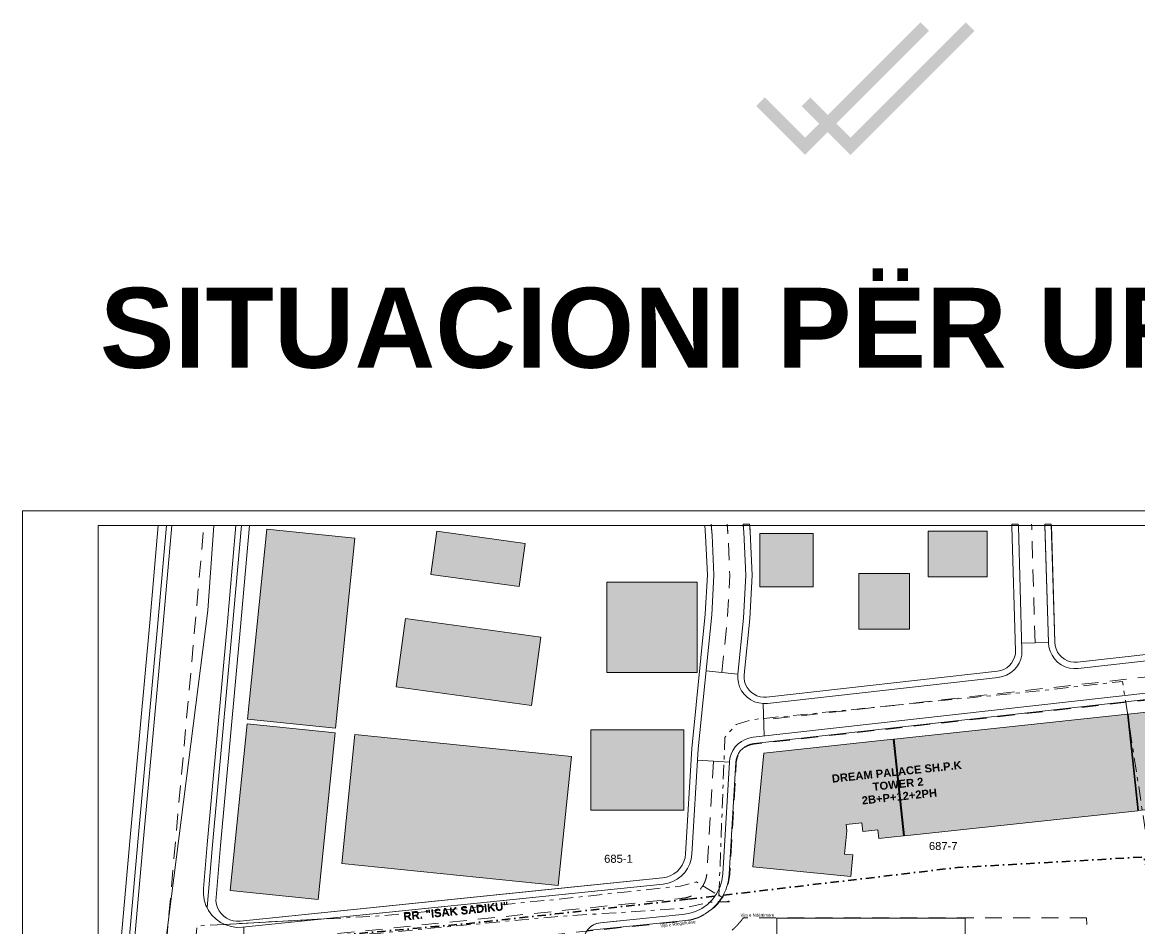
# Model space of a CAD drawing. Header units: millimetres. Extents: x 5128759 to 5835616, y -6847361 to -6545798.
# Drawn here: x 5520988 to 5730397, y -6715667 to -6545798 of the extents above; entities that cross this region are included whole.
import ezdxf

# ---------------------------------------------------------------- set-up
doc = ezdxf.new("R2010")
doc.units = ezdxf.units.MM
doc.header["$MEASUREMENT"] = 0
for name, pattern in [('ACAD_ISO03W100', [30000, 12000, -18000]), ('Dot & Dashed', [3351.388812, 1587.5, -881.944444, 0, -881.944368]), ('Double Dashed', [5468.055367, 2645.833254, -1058.333278, 705.555558, -1058.333278]), ('Long Dashed', [5291.666508, 3174.999952, -2116.666555])]:
    doc.linetypes.add(name, pattern=pattern)
for name, color, linetype, lineweight in [('2D Drafting - General_Pen_No__1', 7, 'Continuous', 13), ('A - Situacioni_Pen_No__102', 254, 'Continuous', 13), ('Drawing & Figure_Pen_No__1', 7, 'Continuous', 13)]:
    doc.layers.add(name, color=color, linetype=linetype, lineweight=lineweight)
for name, color, linetype, lineweight, true_color in [('2D Drafting - General_Pen_No__106', 171, 'Continuous', 13, 0xaaaaff), ('A - Pllaka meskatit_Pen_No__161', 7, 'Continuous', 13, 0x6a6a6a), ('A - Situacioni_Pen_No__103', 7, 'Continuous', 13, 0xffcc99), ('A - Situacioni_Pen_No__104', 7, 'Continuous', 13, 0x96e196), ('A - Situacioni_Pen_No__105', 7, 'Continuous', 13, 0xcae6ff), ('A - Situacioni_Pen_No__161', 7, 'Continuous', 13, 0x6a6a6a), ('A - Situacioni_Pen_No__8', 7, 'Continuous', 35, 0xa80f02), ('A - Situacioni_Pen_No__82', 7, 'Continuous', 20, 0xaaaaaa), ('Drawing & Figure_Pen_No__143', 7, 'Continuous', 25, 0xe1662b), ('Drawing & Figure_Pen_No__145', 7, 'Continuous', 20, 0x0077b0), ('Drawing & Figure_Pen_No__161', 7, 'Continuous', 13, 0x6a6a6a), ('Drawing & Figure_Pen_No__4', 7, 'Continuous', 20, 0x029e21)]:
    doc.layers.add(name, color=color, linetype=linetype, lineweight=lineweight, true_color=true_color)
doc.layers.add('A - Pllaka meskatit', color=7, linetype='Continuous')
doc.styles.add('GENERATED_STYLE_1', font='arial.ttf')
doc.styles.add('GENERATED_STYLE_6', font='arial.ttf')

# ---------------------------------------------------------------- blocks, each defined once
blk = doc.blocks.new('Slab_12', base_point=(5712637, -6639839))
at = {"layer": 'A - Pllaka meskatit_Pen_No__161', "color": 251, "linetype": 'Continuous', "lineweight": 13, "true_color": 0x6a6a6a, "flags": 128}
blk.add_lwpolyline([(5712637, -6639839), (5712645, -6640089), (5713325, -6662019), (5713406, -6662848), (5713625, -6663652), (5713973, -6664408), (5714442, -6665096), (5715019, -6665697), (5715688, -6666194), (5716430, -6666572), (5717224, -6666823), (5718049, -6666938), (5718882, -6666914), (5770027, -6661177), (5770027, -6659970), (5718748, -6665722), (5718115, -6665739), (5717488, -6665652), (5716884, -6665462), (5716321, -6665174), (5715812, -6664797), (5715374, -6664340), (5715017, -6663817), (5714753, -6663242), (5714587, -6662631), (5714525, -6662001), (5713846, -6640089), (5713838, -6639839)], close=True, dxfattribs=at)
blk = doc.blocks.new('Slab_15', base_point=(5656088, -6639839))
at = {"layer": 'A - Pllaka meskatit_Pen_No__161', "color": 251, "linetype": 'Continuous', "lineweight": 13, "true_color": 0x6a6a6a, "flags": 128}
blk.add_lwpolyline([(5656088, -6639839), (5656110, -6640089), (5656223, -6641376), (5656569, -6649419), (5656154, -6657458), (5655088, -6667976), (5655072, -6668786), (5655187, -6669588), (5655430, -6670360), (5655794, -6671083), (5656270, -6671738), (5656846, -6672308), (5657506, -6672777), (5658233, -6673133), (5659008, -6673368), (5659811, -6673474), (5660620, -6673449), (5703903, -6668594), (5704705, -6668437), (5705470, -6668152), (5706179, -6667746), (5706812, -6667229), (5707352, -6666617), (5707786, -6665925), (5708101, -6665171), (5708289, -6664377), (5708346, -6663562), (5707665, -6640285), (5707652, -6640089), (5707637, -6639839), (5706435, -6639839), (5706450, -6640089), (5706466, -6640340), (5707146, -6663577), (5707103, -6664196), (5706960, -6664800), (5706720, -6665373), (5706391, -6665899), (5705980, -6666364), (5705499, -6666757), (5704960, -6667065), (5704379, -6667282), (5703770, -6667402), (5660486, -6672257), (5659871, -6672275), (5659261, -6672195), (5658672, -6672017), (5658119, -6671746), (5657618, -6671389), (5657180, -6670956), (5656818, -6670459), (5656542, -6669909), (5656357, -6669322), (5656270, -6668713), (5656282, -6668097), (5657348, -6657578), (5657769, -6649427), (5657418, -6641272), (5657314, -6640089), (5657293, -6639839)], close=True, dxfattribs=at)
blk = doc.blocks.new('Slab_18', base_point=(5626845, -6716022))
at = {"layer": 'A - Pllaka meskatit_Pen_No__161', "color": 251, "linetype": 'Continuous', "lineweight": 13, "true_color": 0x6a6a6a, "flags": 128}
blk.add_lwpolyline([(5626845, -6716022), (5644715, -6714189), (5646202, -6713990), (5647638, -6713553), (5648984, -6712890), (5650206, -6712018), (5651270, -6710960), (5652150, -6709744), (5652822, -6708402), (5653268, -6706969), (5653477, -6705483), (5654703, -6684534), (5654783, -6683949), (5654953, -6683383), (5655208, -6682851), (5655544, -6682364), (5655950, -6681935), (5656418, -6681575), (5656936, -6681291), (5657492, -6681091), (5658072, -6680980), (5770027, -6668422), (5770027, -6667215), (5657939, -6679787), (5657175, -6679934), (5656444, -6680197), (5655762, -6680570), (5655146, -6681044), (5654611, -6681609), (5654170, -6682249), (5653834, -6682950), (5653610, -6683694), (5653505, -6684464), (5652279, -6705412), (5652096, -6706709), (5651706, -6707959), (5651119, -6709130), (5650350, -6710190), (5649419, -6711111), (5648352, -6711870), (5647176, -6712445), (5645922, -6712823), (5644623, -6712992), (5629347, -6714559, 0.2167451)], format="xyb", close=True, dxfattribs=at)
blk = doc.blocks.new('Slab_19', base_point=(5535187, -6795884))
at = {"layer": 'A - Pllaka meskatit_Pen_No__161', "color": 251, "linetype": 'Continuous', "lineweight": 13, "true_color": 0x6a6a6a, "flags": 128}
blk.add_lwpolyline([(5535187, -6795884), (5537645, -6767985), (5539193, -6749567), (5543704, -6698811), (5547350, -6658520), (5548984, -6640089), (5546474, -6640089), (5544860, -6658297), (5541214, -6698587), (5536702, -6749351), (5535187, -6767381)], close=True, dxfattribs=at)
blk = doc.blocks.new('Slab_20', base_point=(5554921, -6708152))
at = {"layer": 'A - Pllaka meskatit_Pen_No__161', "color": 251, "linetype": 'Continuous', "lineweight": 13, "true_color": 0x6a6a6a, "flags": 128}
blk.add_lwpolyline([(5554921, -6708152), (5554912, -6709223), (5555073, -6710283), (5555402, -6711303), (5555609, -6711708), (5555889, -6712257), (5556522, -6713122), (5557285, -6713875), (5558158, -6714496), (5558908, -6714865), (5577523, -6713844), (5641108, -6707321), (5642032, -6707153), (5642918, -6706842), (5643745, -6706397), (5644492, -6705828), (5645142, -6705150), (5645677, -6704378), (5646086, -6703533), (5646357, -6702634), (5646486, -6701703), (5647640, -6681968), (5650184, -6656853), (5650577, -6649386), (5650247, -6641916), (5650087, -6640089), (5648882, -6640089), (5649052, -6642024), (5649377, -6649379), (5648990, -6656732), (5646444, -6681873), (5645288, -6701633), (5645185, -6702377), (5644968, -6703097), (5644641, -6703773), (5644212, -6704390), (5643693, -6704933), (5643095, -6705388), (5642434, -6705744), (5641725, -6705993), (5640986, -6706128), (5621380, -6708139), (5561792, -6714252), (5561136, -6714266), (5560485, -6714176), (5559857, -6713983), (5559268, -6713692), (5558733, -6713312), (5558265, -6712850), (5557877, -6712320), (5557579, -6711735), (5557377, -6711110), (5557278, -6710461), (5557284, -6709804), (5558146, -6700106), (5561793, -6659813), (5563541, -6640089), (5561031, -6640089), (5559303, -6659590), (5555656, -6699883)], close=True, dxfattribs=at)

msp = doc.modelspace()

# ---------------------------------------------------------------- hatches: boundary and pattern name
at = {"layer": 'A - Situacioni_Pen_No__102', "linetype": 'Continuous', "lineweight": 0, "true_color": 0xf2f2f2}
for points in [[(5566840, -6640784), (5563209, -6676434), (5579681, -6678112), (5583312, -6642462)], [(5659213, -6641632), (5669195, -6641632), (5669195, -6651614), (5659213, -6651614)], [(5690744, -6649712), (5690744, -6641156), (5701835, -6641156), (5701835, -6649712)], [(5630537, -6650696), (5647491, -6650696), (5647491, -6667649), (5630537, -6667649)], [(5677751, -6649079), (5677751, -6659536), (5687258, -6659536), (5687258, -6649079)], [(5770027, -6670976), (5728263, -6675456), (5728571, -6678332), (5730204, -6693553), (5770027, -6689281)], [(5770027, -6670976), (5728263, -6675456), (5728571, -6678332), (5730204, -6693553), (5770027, -6689281)], [(5686303, -6698262), (5730055, -6693569), (5728113, -6675472), (5684362, -6680166)], [(5686303, -6698262), (5730055, -6693569), (5728113, -6675472), (5684362, -6680166)], [(5563122, -6677289), (5559941, -6708518), (5576413, -6710196), (5579594, -6678967)], [(5583311, -6679297), (5580849, -6703466), (5621435, -6707599), (5623897, -6683431)], [(5627527, -6678424), (5644956, -6678424), (5644956, -6693476), (5627527, -6693476)], [(5657876, -6704084), (5676267, -6705877), (5676660, -6701846), (5675068, -6701691), (5675492, -6697333), (5675367, -6696166), (5678349, -6695847), (5678520, -6697438), (5681354, -6697134), (5681530, -6698774), (5686154, -6698278), (5684213, -6680182), (5659931, -6682787)], [(5657876, -6704084), (5676267, -6705877), (5676660, -6701846), (5675068, -6701691), (5675492, -6697333), (5675367, -6696166), (5678349, -6695847), (5678520, -6697438), (5681354, -6697134), (5681530, -6698774), (5686154, -6698278), (5684213, -6680182), (5659931, -6682787)]]:
    msp.add_hatch(color=7, dxfattribs=at).paths.add_polyline_path(points)
at = {"layer": 'A - Situacioni_Pen_No__105', "linetype": 'Continuous', "lineweight": 0, "true_color": 0x32393f}
for points in [[(5597543, -6649270), (5598652, -6641189), (5615204, -6643461), (5614095, -6651542)], [(5591047, -6670343), (5616398, -6673829), (5618155, -6661046), (5592804, -6657561)]]:
    msp.add_hatch(color=250, dxfattribs=at).paths.add_polyline_path(points)
at = {"layer": 'Drawing & Figure_Pen_No__145', "linetype": 'Continuous', "lineweight": 0, "true_color": 0x7fbbd7}
for points in [[(5658534, -6561495), (5667683, -6570644), (5690915, -6547413), (5689300, -6545798), (5667683, -6567415), (5660149, -6559881)], [(5667062, -6561495), (5676211, -6570644), (5699442, -6547413), (5697828, -6545798), (5676211, -6567415), (5668676, -6559881)]]:
    msp.add_hatch(color=143, dxfattribs=at).paths.add_polyline_path(points)

# ---------------------------------------------------------------- linework, layer by layer
at = {"layer": '2D Drafting - General_Pen_No__1', "color": 7, "linetype": 'Continuous', "lineweight": 13}
for p, q in [((5817988, -6637339), (5520988, -6637339)), ((5520988, -6637339), (5520988, -6847361)), ((5815488, -6640089), (5535187, -6640089)), ((5535187, -6640089), (5535187, -6844861)), ((5770027, -6640089), (5535187, -6640089))]:
    msp.add_line(p, q, dxfattribs=at)
at = {"layer": '2D Drafting - General_Pen_No__106', "color": 161, "linetype": 'Continuous', "lineweight": 13, "true_color": 0xaaaaff}
msp.add_lwpolyline([(5662420, -6713682), (5662420, -6738884), (5697711, -6738884), (5697711, -6713682)], close=True, dxfattribs=at)
at = {"layer": 'A - Situacioni_Pen_No__102', "color": 254, "linetype": 'Continuous', "lineweight": 13}
for p, q in [((5553742, -6715149), (5553742, -6715149)), ((5553742, -6715149), (5553742, -6715149)), ((5611918, -6713884), (5611918, -6713884)), ((5611918, -6713884), (5611918, -6713884))]:
    msp.add_line(p, q, dxfattribs=at)
for points in [[(5535187, -6784490), (5536649, -6767899), (5538197, -6749480), (5542708, -6698721), (5546354, -6658430), (5547980, -6640089)], [(5548984, -6640089), (5547350, -6658520), (5543704, -6698811), (5539193, -6749567), (5537645, -6767985), (5535187, -6795884)], [(5535187, -6767381), (5536702, -6749351), (5541214, -6698587), (5544860, -6658297), (5546474, -6640089)], [(5535187, -6784490), (5536649, -6767899), (5538197, -6749480), (5542708, -6698721), (5546354, -6658430), (5547980, -6640089)], [(5548984, -6640089), (5547350, -6658520), (5543704, -6698811), (5539193, -6749567), (5537645, -6767985), (5535187, -6795884)], [(5535187, -6767381), (5536702, -6749351), (5541214, -6698587), (5544860, -6658297), (5546474, -6640089)], [(5556906, -6640089), (5555761, -6656020), (5547107, -6723813), (5543270, -6802779), (5538788, -6844861)], [(5556906, -6640089), (5555761, -6656020), (5547107, -6723813), (5543270, -6802779), (5538788, -6844861)], [(5561031, -6640089), (5559303, -6659590), (5555656, -6699883), (5554921, -6708152), (5554912, -6709223), (5555073, -6710283), (5555402, -6711303), (5555609, -6711708)], [(5561031, -6640089), (5559303, -6659590), (5555656, -6699883), (5554921, -6708152), (5554912, -6709223), (5555073, -6710283), (5555402, -6711303), (5555609, -6711708)], [(5555609, -6711708), (5555889, -6712257), (5556522, -6713122), (5557285, -6713875), (5558158, -6714496), (5559119, -6714970), (5560144, -6715285), (5561205, -6715432), (5562277, -6715408), (5641108, -6707321), (5642032, -6707153), (5642918, -6706842), (5643745, -6706397), (5644492, -6705828), (5645142, -6705150), (5645677, -6704378), (5646086, -6703533), (5646357, -6702634), (5646486, -6701703), (5647640, -6681968), (5650184, -6656853), (5650577, -6649386), (5650247, -6641916), (5650065, -6639839)], [(5562035, -6640089), (5560299, -6659679), (5556652, -6699972), (5555609, -6711708)], [(5562035, -6640089), (5560299, -6659679), (5556652, -6699972), (5555609, -6711708)], [(5555609, -6711708), (5555889, -6712257), (5556522, -6713122), (5557285, -6713875), (5558158, -6714496), (5559119, -6714970), (5560144, -6715285), (5561205, -6715432), (5562277, -6715408), (5641108, -6707321), (5642032, -6707153), (5642918, -6706842), (5643745, -6706397), (5644492, -6705828), (5645142, -6705150), (5645677, -6704378), (5646086, -6703533), (5646357, -6702634), (5646486, -6701703), (5647640, -6681968), (5650184, -6656853), (5650577, -6649386), (5650247, -6641916), (5650087, -6640089)], [(5563541, -6640089), (5561793, -6659813), (5558146, -6700106), (5557284, -6709804), (5557278, -6710461), (5557377, -6711110), (5557579, -6711735), (5557877, -6712320), (5558265, -6712850), (5558733, -6713312), (5559268, -6713692), (5559857, -6713983), (5560485, -6714176), (5561136, -6714266), (5561792, -6714252), (5640986, -6706128), (5641725, -6705993), (5642434, -6705744), (5643095, -6705388), (5643693, -6704933), (5644212, -6704390), (5644641, -6703773), (5644968, -6703097), (5645185, -6702377), (5645288, -6701633), (5646444, -6681873), (5648990, -6656732), (5649377, -6649379), (5649052, -6642024), (5648882, -6640089)], [(5563541, -6640089), (5561793, -6659813), (5558146, -6700106), (5557284, -6709804), (5557278, -6710461), (5557377, -6711110), (5557579, -6711735), (5557877, -6712320), (5558265, -6712850), (5558733, -6713312), (5559268, -6713692), (5559857, -6713983), (5560485, -6714176), (5561136, -6714266), (5561792, -6714252), (5640986, -6706128), (5641725, -6705993), (5642434, -6705744), (5643095, -6705388), (5643693, -6704933), (5644212, -6704390), (5644641, -6703773), (5644968, -6703097), (5645185, -6702377), (5645288, -6701633), (5646444, -6681873), (5648990, -6656732), (5649377, -6649379), (5649052, -6642024), (5648882, -6640089)], [(5656088, -6639839), (5656223, -6641376), (5656569, -6649419), (5656154, -6657458), (5655088, -6667976), (5655072, -6668786), (5655187, -6669588), (5655430, -6670360), (5655794, -6671083), (5656270, -6671738), (5656846, -6672308), (5657506, -6672777), (5658233, -6673133), (5659008, -6673368), (5659811, -6673474), (5660620, -6673449), (5703903, -6668594), (5704705, -6668437), (5705470, -6668152), (5706179, -6667746), (5706812, -6667229), (5707352, -6666617), (5707786, -6665925), (5708101, -6665171), (5708289, -6664377), (5708346, -6663562), (5707665, -6640285), (5707637, -6639839)], [(5656110, -6640089), (5656223, -6641376), (5656569, -6649419), (5656154, -6657458), (5655088, -6667976), (5655072, -6668786), (5655187, -6669588), (5655430, -6670360), (5655794, -6671083), (5656270, -6671738), (5656846, -6672308), (5657506, -6672777), (5658233, -6673133), (5659008, -6673368), (5659811, -6673474), (5660620, -6673449), (5703903, -6668594), (5704705, -6668437), (5705470, -6668152), (5706179, -6667746), (5706812, -6667229), (5707352, -6666617), (5707786, -6665925), (5708101, -6665171), (5708289, -6664377), (5708346, -6663562), (5707665, -6640285), (5707652, -6640089)], [(5657293, -6639839), (5657418, -6641272), (5657769, -6649427), (5657348, -6657578), (5656282, -6668097), (5656270, -6668713), (5656357, -6669322), (5656542, -6669909), (5656818, -6670459), (5657180, -6670956), (5657618, -6671389), (5658119, -6671746), (5658672, -6672017), (5659261, -6672195), (5659871, -6672275), (5660486, -6672257), (5703770, -6667402), (5704379, -6667282), (5704960, -6667065), (5705499, -6666757), (5705980, -6666364), (5706391, -6665899), (5706720, -6665373), (5706960, -6664800), (5707103, -6664196), (5707146, -6663577), (5706466, -6640340), (5706435, -6639839)], [(5657314, -6640089), (5657418, -6641272), (5657769, -6649427), (5657348, -6657578), (5656282, -6668097), (5656270, -6668713), (5656357, -6669322), (5656542, -6669909), (5656818, -6670459), (5657180, -6670956), (5657618, -6671389), (5658119, -6671746), (5658672, -6672017), (5659261, -6672195), (5659871, -6672275), (5660486, -6672257), (5703770, -6667402), (5704379, -6667282), (5704960, -6667065), (5705499, -6666757), (5705980, -6666364), (5706391, -6665899), (5706720, -6665373), (5706960, -6664800), (5707103, -6664196), (5707146, -6663577), (5706466, -6640340), (5706450, -6640089)], [(5712637, -6639839), (5713325, -6662019), (5713406, -6662848), (5713625, -6663652), (5713973, -6664408), (5714442, -6665096), (5715019, -6665697), (5715688, -6666194), (5716430, -6666572), (5717224, -6666823), (5718049, -6666938), (5718882, -6666914), (5770027, -6661177)], [(5712645, -6640089), (5713325, -6662019), (5713406, -6662848), (5713625, -6663652), (5713973, -6664408), (5714442, -6665096), (5715019, -6665697), (5715688, -6666194), (5716430, -6666572), (5717224, -6666823), (5718049, -6666938), (5718882, -6666914), (5770027, -6661177)], [(5713838, -6639839), (5714525, -6662001), (5714587, -6662631), (5714753, -6663242), (5715017, -6663817), (5715374, -6664340), (5715812, -6664797), (5716321, -6665174), (5716884, -6665462), (5717488, -6665652), (5718115, -6665739), (5718748, -6665722), (5770027, -6659970)], [(5713846, -6640089), (5714525, -6662001), (5714587, -6662631), (5714753, -6663242), (5715017, -6663817), (5715374, -6664340), (5715812, -6664797), (5716321, -6665174), (5716884, -6665462), (5717488, -6665652), (5718115, -6665739), (5718748, -6665722), (5770027, -6659970)], [(5770027, -6667215), (5657939, -6679787), (5657175, -6679934), (5656444, -6680197), (5655762, -6680570), (5655146, -6681044), (5654611, -6681609), (5654170, -6682249), (5653834, -6682950), (5653610, -6683694), (5653505, -6684464), (5652279, -6705412), (5652096, -6706709), (5651706, -6707959), (5651119, -6709130), (5650350, -6710190), (5649419, -6711111), (5648352, -6711870), (5647176, -6712445), (5645922, -6712823), (5644623, -6712992), (5629347, -6714559)], [(5770027, -6668422), (5658072, -6680980), (5657492, -6681091), (5656936, -6681291), (5656418, -6681575), (5655950, -6681935), (5655544, -6682364), (5655208, -6682851), (5654953, -6683383), (5654783, -6683949), (5654703, -6684534), (5653477, -6705483), (5653268, -6706969), (5652822, -6708402), (5652150, -6709744), (5651270, -6710960), (5650206, -6712018), (5648984, -6712890), (5647638, -6713553), (5646202, -6713990), (5644715, -6714189), (5626845, -6716022)], [(5555609, -6711708), (5555605, -6711747)], [(5555609, -6711708), (5555605, -6711747)]]:
    msp.add_lwpolyline(points, dxfattribs=at)
at = {"layer": 'A - Situacioni_Pen_No__102', "color": 254, "linetype": 'Continuous', "lineweight": 13, "flags": 128}
for points in [[(5566840, -6640784), (5563209, -6676434), (5579681, -6678112), (5583312, -6642462)], [(5597543, -6649270), (5614095, -6651542), (5615204, -6643461), (5598652, -6641189)], [(5659213, -6651614), (5669195, -6651614), (5669195, -6641632), (5659213, -6641632)], [(5690744, -6649712), (5701835, -6649712), (5701835, -6641156), (5690744, -6641156)], [(5647491, -6650696), (5630537, -6650696), (5630537, -6667649), (5647491, -6667649)], [(5687258, -6649079), (5677751, -6649079), (5677751, -6659536), (5687258, -6659536)], [(5618155, -6661046), (5592804, -6657561), (5591047, -6670343), (5616398, -6673829)], [(5728113, -6675472), (5684362, -6680166), (5686303, -6698262), (5730055, -6693569)], [(5728113, -6675472), (5684362, -6680166), (5686303, -6698262), (5730055, -6693569)], [(5579594, -6678967), (5563122, -6677289), (5559941, -6708518), (5576413, -6710196)], [(5580849, -6703466), (5621435, -6707599), (5623897, -6683431), (5583311, -6679297)], [(5627527, -6678424), (5627527, -6693476), (5644956, -6693476), (5644956, -6678424)], [(5684213, -6680182), (5659931, -6682787), (5657876, -6704084), (5676267, -6705877), (5676660, -6701846), (5675068, -6701691), (5675492, -6697333), (5675367, -6696166), (5678349, -6695847), (5678520, -6697438), (5681354, -6697134), (5681530, -6698774), (5686154, -6698278)], [(5684213, -6680182), (5659931, -6682787), (5657876, -6704084), (5676267, -6705877), (5676660, -6701846), (5675068, -6701691), (5675492, -6697333), (5675367, -6696166), (5678349, -6695847), (5678520, -6697438), (5681354, -6697134), (5681530, -6698774), (5686154, -6698278)]]:
    msp.add_lwpolyline(points, close=True, dxfattribs=at)
at = {"layer": 'A - Situacioni_Pen_No__102', "color": 254, "linetype": 'Double Dashed', "lineweight": 13, "flags": 128}
msp.add_lwpolyline([(5651539, -6709491), (5652666, -6679810), (5654760, -6677431), (5657617, -6676498), (5699249, -6672328), (5712400, -6671020), (5727192, -6669332), (5728104, -6675284), (5730834, -6693098), (5732220, -6702141), (5731186, -6702249), (5730936, -6702263)], dxfattribs=at)
msp.add_lwpolyline([(5651539, -6709491), (5652666, -6679810), (5654760, -6677431), (5657617, -6676498), (5699249, -6672328), (5712400, -6671020), (5727192, -6669332), (5728104, -6675284), (5730834, -6693098), (5732220, -6702141), (5731186, -6702249), (5730936, -6702263)], dxfattribs=at)
at = {"layer": 'A - Situacioni_Pen_No__102', "color": 254, "linetype": 'Continuous', "lineweight": 13, "flags": 128}
for points in [[(5770027, -6670976), (5728263, -6675456), (5730204, -6693553), (5770027, -6689281)], [(5770027, -6670976), (5728263, -6675456), (5730204, -6693553), (5770027, -6689281)], [(5620782, -6712923), (5620710, -6712931)], [(5620782, -6712923), (5620710, -6712931)]]:
    msp.add_lwpolyline(points, dxfattribs=at)
at = {"layer": 'A - Situacioni_Pen_No__102', "color": 254, "linetype": 'Double Dashed', "lineweight": 13, "flags": 128}
msp.add_lwpolyline([(5553347, -6719421), (5588159, -6716486), (5620801, -6713422), (5644742, -6711879), (5649847, -6710676), (5653549, -6710661), (5647330, -6706905), (5644356, -6707694), (5619807, -6710322), (5588753, -6713228), (5553742, -6715149)], close=True, dxfattribs=at)
msp.add_lwpolyline([(5553347, -6719421), (5588159, -6716486), (5620801, -6713422), (5644742, -6711879), (5649847, -6710676), (5653549, -6710661), (5647330, -6706905), (5644356, -6707694), (5619807, -6710322), (5588753, -6713228), (5553742, -6715149)], close=True, dxfattribs=at)
at = {"layer": 'A - Situacioni_Pen_No__103', "color": 31, "linetype": 'Long Dashed', "lineweight": 13, "true_color": 0xffcc99, "flags": 128}
msp.add_lwpolyline([(5770027, -6668523), (5658087, -6681079), (5657519, -6681188), (5656977, -6681383), (5656473, -6681659), (5656017, -6682010), (5655621, -6682427), (5655295, -6682901), (5655046, -6683419), (5654881, -6683970), (5654802, -6684544), (5653576, -6705492), (5653366, -6706991), (5652915, -6708439), (5652236, -6709796), (5651347, -6711025), (5650270, -6712094), (5649036, -6712976), (5647675, -6713646), (5646223, -6714088), (5644726, -6714289), (5558831, -6723100), (5558281, -6723205), (5557761, -6723401), (5557283, -6723684), (5556860, -6724045), (5556505, -6724472), (5556229, -6724955), (5556040, -6725477), (5555942, -6726029), (5553739, -6750824), (5553529, -6753318), (5553530, -6753652), (5553587, -6753977), (5553700, -6754287), (5553863, -6754573), (5554074, -6754827), (5554325, -6755041), (5554609, -6755209), (5554917, -6755325), (5555241, -6755387), (5555575, -6755393), (5569931, -6754388), (5591647, -6752867), (5634166, -6750424), (5676713, -6748514), (5680743, -6748384), (5719277, -6747138), (5726130, -6746601), (5727976, -6746535), (5729814, -6746772), (5731588, -6747306), (5733251, -6748123), (5734758, -6749201), (5736069, -6750511), (5737148, -6752018), (5737966, -6753680), (5738502, -6755454), (5738740, -6757287), (5739342, -6770079), (5739428, -6770716), (5739621, -6771326), (5739915, -6771892), (5740303, -6772400), (5740773, -6772834), (5741310, -6773180), (5741898, -6773429), (5742521, -6773572), (5743159, -6773607), (5743793, -6773531), (5744409, -6773346), (5770027, -6763163)], dxfattribs=at)
at = {"layer": 'A - Situacioni_Pen_No__104', "color": 81, "linetype": 'Long Dashed', "lineweight": 13, "true_color": 0x96e196, "flags": 128}
msp.add_lwpolyline([(5656166, -6713576, -0.1533425), (5648977, -6718917), (5563212, -6727715), (5560920, -6753765), (5591568, -6751619), (5634102, -6749176), (5676664, -6747265), (5680703, -6747135), (5719207, -6745890), (5720585, -6745782), (5720466, -6713632)], format="xyb", dxfattribs=at)
msp.add_lwpolyline([(5720466, -6713632), (5656125, -6713632)], dxfattribs=at)
at = {"layer": 'A - Situacioni_Pen_No__161', "color": 251, "linetype": 'Long Dashed', "lineweight": 13, "true_color": 0x6a6a6a, "flags": 128}
msp.add_lwpolyline([(5536552, -6844861), (5539609, -6814062), (5543623, -6768500), (5545171, -6750083), (5549680, -6699347), (5553326, -6659055), (5555007, -6640089)], dxfattribs=at)
at = {"layer": 'A - Situacioni_Pen_No__161', "color": 251, "linetype": 'Continuous', "lineweight": 13, "true_color": 0x6a6a6a}
msp.add_lwpolyline([(5626652, -6722579), (5626223, -6718398, -0.4142136), (5629347, -6714559), (5632864, -6714199)], format="xyb", dxfattribs=at)
at = {"layer": 'A - Situacioni_Pen_No__8', "color": 14, "linetype": 'Dot & Dashed', "lineweight": 35, "true_color": 0xa80f02, "flags": 128}
msp.add_lwpolyline([(5645817, -6710161), (5646440, -6710092), (5651539, -6709491), (5659253, -6708581), (5696287, -6704213), (5705755, -6703680), (5731186, -6702249), (5731687, -6704447), (5731844, -6736349), (5731802, -6748282), (5731799, -6749347), (5732357, -6753197), (5733569, -6761700), (5736344, -6781190), (5736347, -6786348), (5736355, -6794594), (5736653, -6802778), (5736717, -6804546), (5696621, -6805902), (5694011, -6805990), (5693786, -6793883), (5687404, -6793707), (5664958, -6792137), (5663235, -6792134), (5639316, -6792034), (5637459, -6792267), (5630916, -6793088), (5622445, -6793449), (5598576, -6793276), (5590777, -6792362), (5587570, -6792765), (5573406, -6792525), (5547905, -6792041), (5550119, -6759580), (5550161, -6758965), (5550158, -6758946), (5550171, -6758781), (5551940, -6740840), (5553825, -6721737), (5554049, -6719268), (5592603, -6715799), (5604007, -6714773), (5611950, -6713897)], close=True, dxfattribs=at)
msp.add_lwpolyline([(5645817, -6710161), (5646440, -6710092), (5651539, -6709491), (5659253, -6708581), (5696287, -6704213), (5705755, -6703680), (5731186, -6702249), (5731687, -6704447), (5731844, -6736349), (5731802, -6748282), (5731799, -6749347), (5732357, -6753197), (5733569, -6761700), (5736344, -6781190), (5736347, -6786348), (5736355, -6794594), (5736653, -6802778), (5736717, -6804546), (5696621, -6805902), (5694011, -6805990), (5693786, -6793883), (5687404, -6793707), (5664958, -6792137), (5663235, -6792134), (5639316, -6792034), (5637459, -6792267), (5630916, -6793088), (5622445, -6793449), (5598576, -6793276), (5590777, -6792362), (5587570, -6792765), (5573406, -6792525), (5547905, -6792041), (5550119, -6759580), (5550161, -6758965), (5550158, -6758946), (5550171, -6758781), (5551940, -6740840), (5553825, -6721737), (5554049, -6719268), (5592603, -6715799), (5604007, -6714773), (5611950, -6713897)], close=True, dxfattribs=at)
at = {"layer": 'Drawing & Figure_Pen_No__161', "color": 251, "linetype": 'Long Dashed', "lineweight": 13, "true_color": 0x6a6a6a, "flags": 128}
for points in [[(5652104, -6667674), (5653176, -6657083), (5653581, -6649399), (5653242, -6641718), (5653076, -6639839)], [(5653236, -6641653), (5653076, -6639839)], [(5710804, -6662093), (5710162, -6640171), (5710142, -6639839)], [(5770027, -6664196), (5713649, -6670520), (5659905, -6676548)]]:
    msp.add_lwpolyline(points, dxfattribs=at)
at = {"layer": 'Drawing & Figure_Pen_No__161', "color": 251, "linetype": 'ACAD_ISO03W100', "lineweight": 13, "true_color": 0x6a6a6a, "flags": 128}
for points in [[(5713325, -6662019), (5708305, -6662166)], [(5655088, -6667976), (5649119, -6667372)], [(5659811, -6673474), (5659997, -6679557)], [(5653505, -6684464), (5647515, -6684114)], [(5562479, -6721419), (5562479, -6715388)], [(5562479, -6721419), (5562479, -6715388)]]:
    msp.add_lwpolyline(points, dxfattribs=at)
at = {"layer": 'Drawing & Figure_Pen_No__161', "color": 251, "linetype": 'Long Dashed', "lineweight": 13, "true_color": 0x6a6a6a, "flags": 128}
msp.add_lwpolyline([(5559009, -6718759), (5601663, -6714384), (5644406, -6709999, 0.3872706), (5649284, -6705237), (5650510, -6684289)], format="xyb", dxfattribs=at)
msp.add_lwpolyline([(5559009, -6718759), (5601663, -6714384), (5644406, -6709999, 0.3872706), (5649284, -6705237), (5650510, -6684289)], format="xyb", dxfattribs=at)

# ---------------------------------------------------------------- block references
at = {"layer": 'A - Pllaka meskatit', "color": 251, "linetype": 'Continuous', "lineweight": 13, "true_color": 0x6a6a6a}
for name, p in [('Slab_19', (5535187, -6795884)), ('Slab_20', (5554921, -6708152)), ('Slab_15', (5656088, -6639839)), ('Slab_12', (5712637, -6639839)), ('Slab_18', (5626845, -6716022))]:
    msp.add_blockref(name, p, dxfattribs=at)

# ---------------------------------------------------------------- texts
at = {"layer": 'A - Situacioni_Pen_No__102', "color": 254, "linetype": 'Continuous', "lineweight": 13, "char_height": 1500, "attachment_point": 7, "style": 'GENERATED_STYLE_1'}
for s, insert in [('\\A1;{\\pql;\\fArial|b0|i0|c0|p34;687-7}', (5690901, -6700948)), ('\\A1;{\\pql;\\fArial|b0|i0|c0|p34;687-7}', (5690901, -6700948)), ('\\A1;{\\pql;\\fArial|b0|i0|c0|p34;685-1}', (5630033, -6703343)), ('\\A1;{\\pql;\\fArial|b0|i0|c0|p34;685-1}', (5630033, -6703343))]:
    msp.add_mtext(s, dxfattribs=dict(at, insert=insert))
at = {"layer": 'A - Situacioni_Pen_No__82', "color": 253, "linetype": 'Continuous', "lineweight": 20, "true_color": 0xaaaaaa, "insert": (5685443, -6691649), "char_height": 1500, "attachment_point": 8, "rotation": 6.12288, "line_spacing_factor": 0.93306, "style": 'GENERATED_STYLE_6'}
msp.add_mtext('\\A1;{\\pqc;\\fArial|b1|i0|c0|p34;DREAM PALACE SH.P.K\\P\\pqc;\\fArial|b1|i0|c0|p34;TOWER 2\\P\\pqc;\\fArial|b1|i0|c0|p34;2B+P+12+\\fArial|b1|i0|c0|p34;2\\fArial|b1|i0|c0|p34;PH}', dxfattribs=at)
msp.add_mtext('\\A1;{\\pqc;\\fArial|b1|i0|c0|p34;DREAM PALACE SH.P.K\\P\\pqc;\\fArial|b1|i0|c0|p34;TOWER 2\\P\\pqc;\\fArial|b1|i0|c0|p34;2B+P+12+\\fArial|b1|i0|c0|p34;2\\fArial|b1|i0|c0|p34;PH}', dxfattribs=at)
at = {"layer": 'A - Situacioni_Pen_No__82', "color": 253, "linetype": 'Continuous', "lineweight": 20, "true_color": 0xaaaaaa, "char_height": 1500, "attachment_point": 8, "rotation": 5.8573, "style": 'GENERATED_STYLE_6'}
for insert in [(5602337, -6713177), (5602339, -6713113)]:
    msp.add_mtext('\\A1;{\\pqc;\\fArial|b1|i0|c0|p34;RR. "\\fArial|b1|i0|c0|p34;ISAK SADIKU\\fArial|b1|i0|c0|p34;"}', dxfattribs=dict(at, insert=insert))
at = {"layer": 'Drawing & Figure_Pen_No__1', "color": 7, "linetype": 'Continuous', "lineweight": 13, "insert": (5535530, -6610758), "char_height": 15000, "attachment_point": 7, "style": 'GENERATED_STYLE_6'}
msp.add_mtext('\\A1;{\\pql;\\fArial|b1|i0|c0|p34;SITUACIONI PËR \\fArial|b1|i0|c0|p34;URBANIZËM}', dxfattribs=at)
at = {"layer": 'Drawing & Figure_Pen_No__143', "color": 32, "linetype": 'Continuous', "lineweight": 25, "true_color": 0xe1662b, "insert": (5640622, -6715606), "char_height": 587.78, "attachment_point": 7, "rotation": 6.78667, "style": 'GENERATED_STYLE_1'}
msp.add_mtext('\\A1;{\\pql;\\fArial|b0|i0|c0|p34;Vija e Rregulluese}', dxfattribs=at)
at = {"layer": 'Drawing & Figure_Pen_No__4', "color": 104, "linetype": 'Continuous', "lineweight": 20, "true_color": 0x029e21, "insert": (5655577, -6713600), "char_height": 587.78, "attachment_point": 7, "style": 'GENERATED_STYLE_1'}
msp.add_mtext('\\A1;{\\pql;\\fArial|b0|i0|c0|p34;Vija e Ndërtimore}', dxfattribs=at)

doc.saveas('drawing.dxf')
